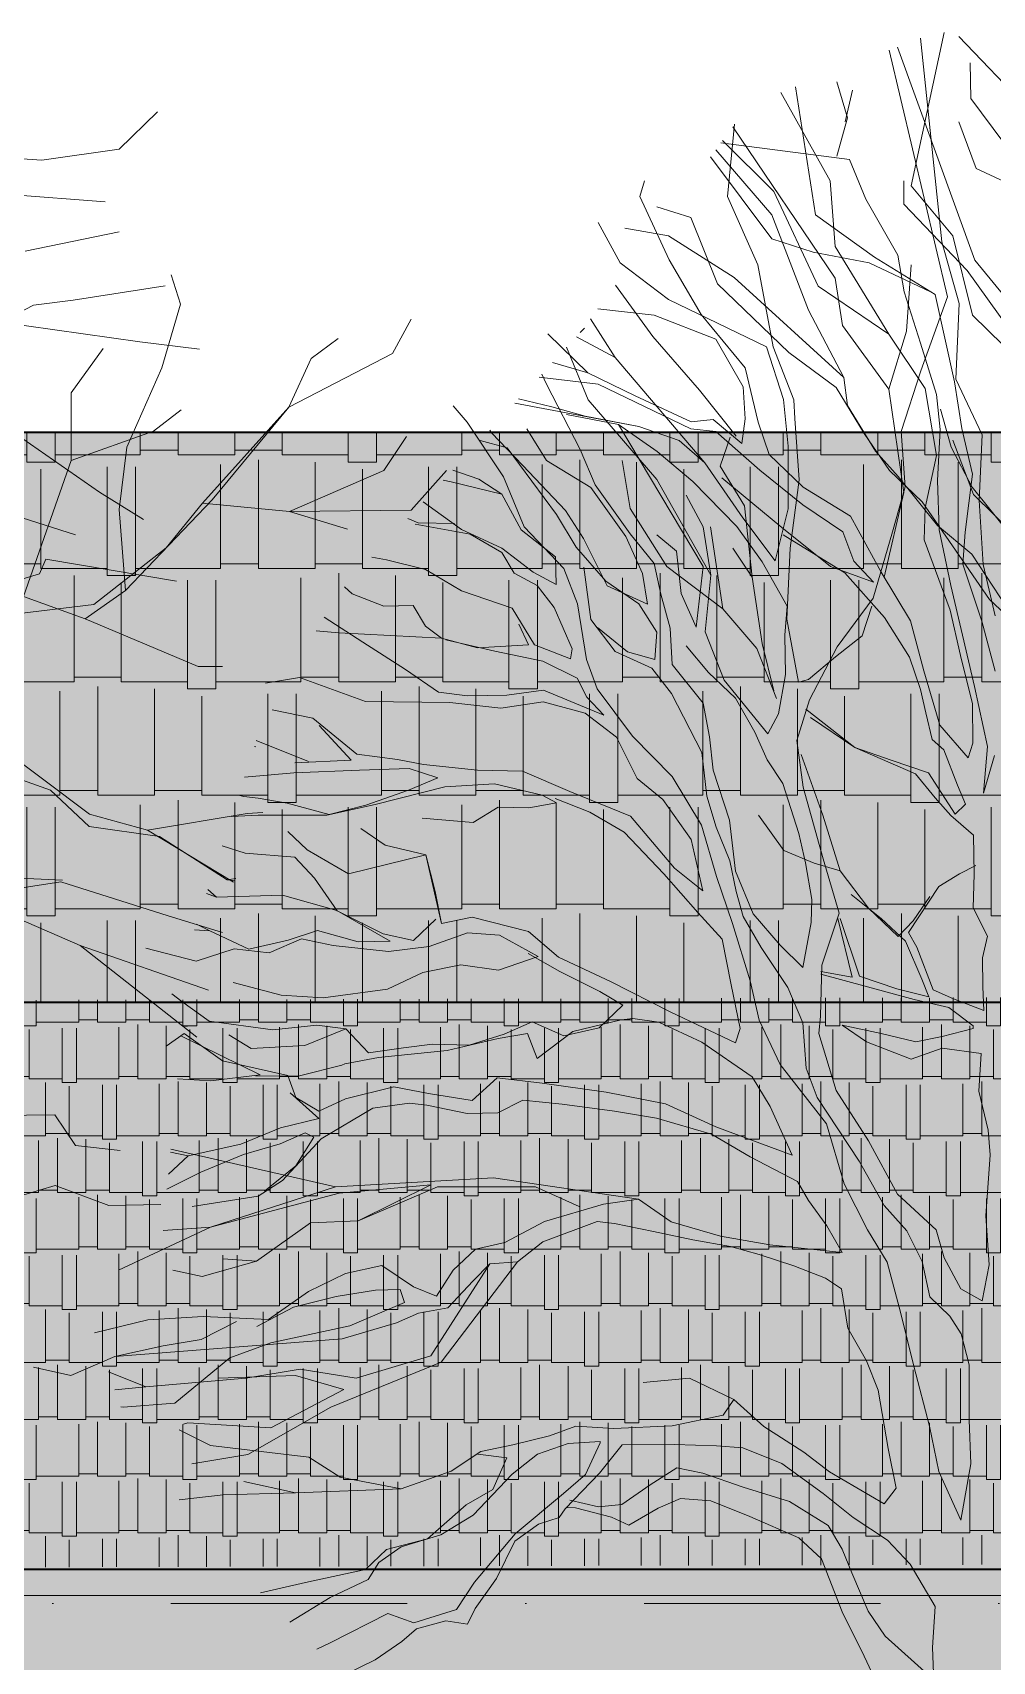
# Model space of a CAD drawing. Header units: millimetres. Extents: x -2481 to 45049, y -11067 to 11055.
# Drawn here: x 13102.7 to 13360.5, y 5188.5 to 5626.1 of the extents above; entities that cross this region are included whole.
import ezdxf

# ---------------------------------------------------------------- set-up
doc = ezdxf.new("R2010")
doc.units = ezdxf.units.MM
doc.linetypes.add('DASHDOT', pattern=[25.4, 12.7, -6.35, 0, -6.35])
for name, color, linetype, lineweight in [('A-ELEWACJA CIENKA', 11, 'Continuous', 13), ('A-osie', 7, 'DASHDOT', 5), ('A-RYS ELEWACJI', 30, 'Continuous', 35), ('B-materiały', 9, 'Continuous', 0)]:
    doc.layers.add(name, color=color, linetype=linetype, lineweight=lineweight)
doc.layers.add('bowe drewno', color=7, linetype='Continuous', true_color=0x51432a)

# ---------------------------------------------------------------- blocks, each defined once
blk = doc.blocks.new('A$C2EBD462E')
at = {"layer": 'B-materiały'}
for p, q in [((-36.61, 949.78), (-23.92, 890.99)), ((-80.34, 908.35), (-42.28, 948.3)), ((-35.74, 869.47), (-27.53, 947.69)), ((-48.42, 862.45), (-18.68, 944.24)), ((-37.96, 848.42), (-15.58, 943.03)), ((-46.84, 924.54), (-46.55, 938.12)), ((0.52, 917.03), (4.56, 930.9)), ((20.44, 928.94), (12.69, 879.88)), ((-59.55, 907.5), (-46.84, 924.54)), ((1.38, 915.59), (-1.51, 927.72)), ((7.17, 892.89), (26.05, 926.75)), ((-48.86, 897.67), (-42.22, 915.59)), ((4.56, 902.29), (0.52, 917.03)), ((5.17, 855.47), (44.52, 913.6)), ((46.54, 886.93), (43.77, 914.62)), ((-0.35, 901.03), (49.05, 907.5)), ((48.4, 908.37), (28.74, 888.82)), ((29.49, 879.88), (51.03, 904.83)), ((53.01, 902.15), (29.49, 870.66)), ((-72.83, 886.4), (-48.86, 897.67)), ((-6.55, 885.84), (-0.35, 901.03)), ((-21.16, 883.94), (-21.16, 892.89)), ((-21.16, 892.89), (-21.16, 883.94)), ((5.17, 867.67), (7.17, 892.89)), ((80.14, 886.93), (78.39, 892.89)), ((-23.92, 890.99), (-39.97, 871.74)), ((28.74, 888.82), (11.69, 852.49)), ((-18.86, 864.31), (-6.55, 885.84)), ((34.87, 860.62), (46.54, 886.93)), ((68.89, 862.59), (80.14, 886.93)), ((-45.49, 858.45), (-21.16, 883.94)), ((12.69, 879.88), (-9.88, 863.61)), ((15.45, 843.27), (29.49, 879.88)), ((73.62, 882.86), (60.58, 878.79)), ((60.58, 878.79), (50.3, 853.3)), ((96.19, 876.89), (87.67, 861.44)), ((-39.97, 871.74), (-47.49, 841.37)), ((43.93, 855.82), (69.11, 871.74)), ((69.11, 871.74), (85.91, 874.72)), ((-42.41, 845.84), (-35.74, 869.47)), ((-15.4, 834.05), (5.17, 867.67)), ((29.49, 870.66), (13.69, 865.5)), ((-62.51, 845.34), (-48.42, 862.45)), ((-9.88, 863.61), (-33.2, 849.23)), ((-21.3, 850.28), (-18.86, 864.31)), ((13.69, 865.5), (-7.87, 861.44)), ((56.57, 841.62), (68.89, 862.59)), ((-61.72, 835.86), (-45.49, 858.45)), ((-7.87, 861.44), (-31.44, 850.32)), ((-22.17, 835.13), (-23.92, 860.62)), ((28.95, 829.19), (34.87, 860.62)), ((87.67, 861.44), (69.11, 847.34)), ((1.87, 817.34), (43.93, 855.82)), ((2.41, 837.3), (5.17, 855.47)), ((-33.2, 849.23), (-40.54, 815.72)), ((-27.51, 830.57), (-21.3, 850.28)), ((11.69, 852.49), (-15.4, 834.05)), ((50.3, 853.3), (22.97, 827)), ((75.22, 833.14), (89.52, 852.89)), ((-41.13, 816.82), (-42.41, 845.84)), ((-27.68, 819.95), (-37.96, 848.42)), ((69.11, 847.34), (31.5, 829.17)), ((-47.49, 841.37), (-59.33, 829.77)), ((1.87, 817.34), (15.45, 843.27)), ((39.77, 821.08), (56.57, 841.62)), ((74.63, 841.37), (51.05, 832.15)), ((96.3, 843.75), (74.63, 841.37)), ((-15.4, 812.9), (2.41, 837.3)), ((89.67, 825.1), (99.12, 839.94)), ((101.46, 836.36), (103.02, 834.68)), ((-15.4, 834.05), (-29.31, 813.21)), ((-15.4, 812.9), (-22.17, 835.13)), ((51.05, 832.15), (40.51, 813.84)), ((57.3, 812.58), (75.22, 833.14)), ((89.67, 825.1), (104.52, 833.05)), ((100.15, 819.24), (115.42, 834.15)), ((-33.72, 810.86), (-27.51, 830.57)), ((21.08, 808.88), (28.95, 829.19)), ((31.5, 829.17), (24.99, 808.98)), ((99.95, 808.83), (108.3, 828.98)), ((22.97, 827), (4.76, 813.5)), ((55.21, 784.6), (89.67, 825.1)), ((100.15, 819.24), (113.72, 823.13)), ((-20.16, 796.63), (-27.68, 819.95)), ((34.7, 800.29), (39.77, 821.08)), ((81.93, 810.41), (100.15, 819.24)), ((116, 814.8), (117.8, 818.74)), ((-51.2, 795.34), (-41.13, 816.82)), ((-40.54, 815.72), (-43.44, 797.77)), ((0.46, 806.69), (1.87, 817.34)), ((96.19, 814.8), (60.58, 797.71)), ((118.86, 817.59), (96.19, 814.8)), ((103.12, 789.71), (116, 814.8)), ((-35.06, 797.42), (-33.72, 810.86)), ((-29.31, 813.21), (-33.69, 787.4)), ((-21.16, 773.31), (-15.4, 812.9)), ((4.76, 813.5), (-5.97, 795.92)), ((40.51, 813.84), (39.7, 801.53)), ((43.22, 794.91), (57.3, 812.58)), ((60.4, 800.37), (81.93, 810.41)), ((-39.35, 790.61), (-35.25, 805.24)), ((-10.27, 789.1), (0.46, 806.69)), ((20.7, 801.61), (21.08, 808.88)), ((24.99, 808.98), (23.2, 791.06)), ((73.62, 778.19), (99.95, 808.83)), ((80.55, 798.64), (128.14, 807.58)), ((101.13, 802.51), (113.88, 806.18)), ((113.88, 806.18), (126.68, 809.15)), ((146.43, 800.29), (151.86, 806.57)), ((19.06, 778.11), (20.7, 801.61)), ((39.7, 801.53), (41.05, 792.07)), ((41.05, 792.07), (52, 801.28)), ((52, 801.28), (60.4, 800.37)), ((80.55, 798.64), (101.13, 802.51)), ((108.37, 803.25), (88.35, 799.4)), ((-43.44, 797.77), (-47.48, 780.35)), ((-34.01, 777.9), (-35.06, 797.42)), ((-21.66, 775.41), (-20.16, 796.63)), ((30.54, 787.89), (34.7, 800.29)), ((51.05, 796.63), (34.05, 781.84)), ((60.58, 797.71), (51.05, 796.63)), ((55.82, 744.83), (88.35, 799.4)), ((65.05, 793.23), (80.55, 798.64)), ((88.35, 799.4), (73.53, 788.97)), ((123.52, 797.71), (116, 785.51)), ((132.43, 779.27), (146.43, 800.29)), ((137.04, 796.15), (137.78, 797.18)), ((-50.02, 770.23), (-51.2, 795.34)), ((-47.84, 772.52), (-39.98, 793.39)), ((-5.97, 795.92), (-15.67, 781.71)), ((49.3, 783.34), (45.54, 794.46)), ((55.21, 784.6), (65.05, 793.23)), ((125.06, 783.56), (137.04, 796.15)), ((141.41, 793.26), (131.05, 790.39)), ((-47.35, 775.33), (-39.35, 790.61)), ((-18.96, 779.39), (-10.27, 789.1)), ((17.45, 775.27), (30.54, 787.89)), ((23.2, 791.06), (23.24, 767.04)), ((73.53, 788.97), (59.85, 777.45)), ((97.32, 776.16), (103.12, 789.71)), ((131.05, 790.39), (112.13, 764.8)), ((-33.69, 787.4), (-29.28, 767.4)), ((40.65, 763.57), (55.21, 784.6)), ((83.9, 767.07), (86.91, 785.51)), ((116, 785.51), (98.95, 775.21)), ((108.73, 766.39), (125.06, 783.56)), ((-47.48, 780.35), (-44.69, 758.08)), ((-34.13, 760.57), (-18.96, 779.39)), ((-15.67, 781.71), (-28.22, 769.66)), ((34.05, 781.84), (17.62, 768.57)), ((40.02, 768.16), (49.3, 783.34)), ((124.53, 760.08), (132.43, 779.27)), ((151.96, 781.89), (141.95, 778.39)), ((-62.52, 756.51), (-47.35, 775.33)), ((-34.65, 758.89), (-34.01, 777.9)), ((-16.76, 758.22), (-21.66, 775.41)), ((-0.71, 764.21), (17.45, 775.27)), ((22.51, 751.94), (19.06, 778.11)), ((25.66, 759.84), (48.65, 778.85)), ((59.85, 777.45), (42.97, 760.27)), ((52.93, 741.53), (73.62, 778.19)), ((83.82, 757.38), (97.32, 776.16)), ((98.95, 775.21), (85.52, 756.31)), ((141.95, 778.39), (133.16, 772.59)), ((152.61, 777.37), (133.16, 772.59)), ((155.58, 777.98), (152.61, 777.37)), ((-63.65, 757.04), (-47.84, 772.52)), ((-51.64, 745.61), (-50.02, 770.23)), ((-13.64, 740.77), (-21.16, 773.31)), ((55.82, 760.02), (62.34, 772.22)), ((133.16, 772.59), (125.68, 758.99)), ((-28.22, 769.66), (-54.09, 732.14)), ((-29.28, 767.4), (-28.97, 755.12)), ((17.62, 768.57), (2.24, 758.13)), ((23.24, 767.04), (28.21, 747.05)), ((37.01, 740.77), (40.02, 768.16)), ((69.86, 744.83), (83.9, 767.07)), ((101.74, 755.6), (108.73, 766.39)), ((148.58, 759.01), (163.27, 769.69)), ((-12.46, 742.68), (-0.71, 764.21)), ((28.21, 747.05), (40.65, 763.57)), ((112.13, 764.8), (104.62, 752.32)), ((151.32, 761.31), (165.27, 761.66)), ((165.27, 761.66), (169.26, 763.22)), ((-47.27, 749.63), (-34.13, 760.57)), ((-44.69, 758.08), (-43.82, 745.81)), ((-39.14, 737.55), (-34.65, 758.89)), ((-9.41, 732.7), (-16.76, 758.22)), ((2.24, 758.13), (-1.95, 746.86)), ((7.04, 744.85), (25.66, 759.84)), ((42.97, 760.27), (33.25, 746.62)), ((48.3, 728.56), (53.06, 760.02)), ((52.93, 741.53), (55.82, 760.02)), ((74.61, 745.98), (83.82, 757.38)), ((109.29, 744.06), (124.53, 760.08)), ((125.68, 758.99), (112.53, 748.61)), ((133.12, 751.92), (148.58, 759.01)), ((145.27, 757.25), (133.16, 750.24)), ((166.41, 761.13), (145.27, 757.25)), ((-28.97, 755.12), (-38.91, 728.05)), ((25.17, 757.03), (1.51, 742.47)), ((73.62, 757.04), (66.1, 750.8)), ((85.52, 756.31), (79.17, 742.18)), ((92.7, 737.5), (101.74, 755.6)), ((-60.72, 729.18), (-47.27, 749.63)), ((23.75, 724.6), (22.51, 751.94)), ((37.01, 740.77), (44.53, 751.89)), ((66.1, 750.8), (64.34, 734.53)), ((104.62, 752.32), (93.21, 739.18)), ((112.53, 748.61), (112.24, 737.98)), ((121.06, 742.67), (133.12, 751.92)), ((133.16, 750.24), (128.33, 742.3)), ((177.36, 747.44), (183.01, 748.39)), ((-56.17, 725.95), (-51.64, 745.61)), ((-43.82, 745.81), (-51.09, 723.84)), ((-1.95, 746.86), (-9.57, 738.84)), ((-9.57, 738.84), (7.04, 744.85)), ((33.25, 746.62), (23.62, 729.62)), ((48.3, 728.56), (69.86, 744.83)), ((58.58, 721.51), (55.82, 744.83)), ((72.11, 734.19), (74.61, 745.98)), ((101.71, 744.56), (98.95, 724.5)), ((104.05, 730.52), (109.29, 744.06)), ((162.37, 743.71), (177.36, 747.44)), ((-23.72, 723.97), (-12.46, 742.68)), ((1.51, 742.47), (-13.7, 725.33)), ((33.25, 715.28), (37.01, 740.77)), ((55.15, 719.8), (52.93, 741.53)), ((79.17, 742.18), (77.23, 730.4)), ((112.24, 737.98), (121.06, 742.67)), ((128.33, 742.3), (119.51, 737.61)), ((148.61, 735.54), (162.37, 743.71)), ((-43.69, 718.44), (-39.14, 737.55)), ((77.23, 730.4), (92.7, 737.5)), ((93.21, 739.18), (80.58, 730.49)), ((119.51, 737.61), (113.02, 729.07)), ((129.22, 728.91), (148.61, 735.54)), ((190.54, 734.36), (193.55, 737.02)), ((-54.09, 732.14), (-68.29, 718.94)), ((4.46, 714.06), (-9.41, 732.7)), ((64.34, 734.53), (58.58, 721.51)), ((68.52, 721.25), (72.11, 734.19)), ((178.37, 729.59), (190.54, 734.36)), ((-38.91, 728.05), (-42.94, 710.64)), ((-8.88, 729.65), (-5.14, 718.29)), ((23.62, 729.62), (24.46, 718.47)), ((35.26, 713.38), (48.3, 728.56)), ((80.58, 730.49), (73.59, 719.7)), ((100.67, 709.2), (104.05, 730.52)), ((113.02, 729.07), (106.15, 713.25)), ((120.64, 714.73), (129.22, 728.91)), ((162.36, 721.92), (167.19, 729.86)), ((167.19, 729.86), (178.37, 729.59)), ((-51.09, 723.84), (-56.2, 704.72)), ((-28.83, 704.84), (-23.72, 723.97)), ((-13.7, 725.33), (-23.37, 710.01)), ((19.33, 700.46), (23.75, 724.6)), ((98.95, 724.5), (89.67, 712.29)), ((126.59, 722.7), (122.87, 714.79)), ((186.53, 715.82), (201.37, 725.35)), ((-48.23, 698.77), (-43.69, 718.44)), ((-5.14, 718.29), (5.12, 710.16)), ((24.46, 718.47), (24.28, 703.38)), ((47.8, 701.18), (55.15, 719.8)), ((67.76, 707.26), (68.52, 721.25)), ((73.59, 719.7), (74.42, 709.11)), ((84.95, 712.16), (96.45, 721.39)), ((156.33, 717.3), (162.36, 721.92)), ((156.33, 717.3), (195.74, 719.35)), ((195.74, 719.35), (204.38, 720.12)), ((15.03, 693.65), (4.46, 714.06)), ((27.73, 694.13), (35.26, 713.38)), ((28.74, 697.11), (33.25, 715.28)), ((62.34, 714.46), (53.87, 704.12)), ((106.81, 709.36), (120.64, 714.73)), ((122.87, 714.79), (142.46, 713.6)), ((154.67, 716.7), (135.79, 712.32)), ((142.46, 713.6), (156.33, 717.3)), ((170.04, 705.36), (186.53, 715.82)), ((-42.94, 710.64), (-47.5, 692.09)), ((-23.37, 710.01), (-27.53, 697.61)), ((5.12, 710.16), (15.39, 701.48)), ((74.42, 709.11), (84.95, 712.16)), ((89.67, 712.29), (75.62, 705.78)), ((96.48, 697.93), (100.67, 709.2)), ((106.15, 713.25), (106.81, 709.36)), ((135.79, 712.32), (117.45, 708.51)), ((-35.01, 684.02), (-28.83, 704.84)), ((55.84, 692.44), (67.76, 707.26)), ((75.62, 705.78), (68.04, 696.1)), ((117.45, 708.51), (104.2, 702.03)), ((157.41, 696.66), (170.04, 705.36)), ((15.39, 701.48), (19.33, 700.46)), ((24.28, 703.38), (26.89, 688.36)), ((31, 680.64), (47.8, 701.18)), ((53.87, 704.12), (43.5, 694.36)), ((104.2, 702.03), (100.47, 694.67)), ((210.79, 702.26), (185.46, 693.04)), ((223.83, 700.09), (210.79, 702.26)), ((-53.24, 675.74), (-48.23, 698.77)), ((-27.53, 697.61), (-29.54, 688.63)), ((68.04, 696.1), (56.31, 673.46)), ((82.97, 679.71), (96.48, 697.93)), ((93.94, 687.81), (117.17, 697.33)), ((117.17, 697.33), (131.18, 695.44)), ((146.27, 695.26), (157.41, 696.66)), ((-47.5, 692.09), (-47.68, 677)), ((19.89, 678.13), (15.03, 693.65)), ((43.5, 694.36), (36.01, 681.33)), ((53.37, 679.53), (55.84, 692.44)), ((100.47, 694.67), (93.94, 687.81)), ((117.28, 692.86), (101.19, 688.55)), ((133.54, 690.48), (117.28, 692.86)), ((131.18, 695.44), (146.27, 695.26)), ((153.04, 692.64), (133.54, 690.48)), ((185.46, 693.04), (153.04, 692.64)), ((-29.54, 688.63), (-32.08, 678.51)), ((16.45, 690.06), (-2.39, 675.34)), ((26.89, 688.36), (31, 680.64)), ((101.19, 688.55), (89.13, 679.31)), ((205.7, 686.7), (221.26, 689.88)), ((-45.87, 671.46), (-35.01, 684.02)), ((-2.39, 675.34), (14.64, 686.94)), ((188.73, 672.86), (205.7, 686.7)), ((190.98, 670.54), (203.26, 683.82)), ((-32.08, 678.51), (-36.45, 674.49)), ((36.01, 681.33), (31.25, 670.6)), ((52.02, 666.65), (53.37, 679.53)), ((67.72, 664.25), (82.97, 679.71)), ((89.13, 679.31), (81.14, 663.47)), ((-51.67, 657.9), (-53.24, 675.74)), ((-47.68, 677), (-45.87, 671.46)), ((-36.45, 674.49), (-41.69, 660.95)), ((-2.39, 675.34), (-25.6, 665.26)), ((-16.24, 670.52), (-2.39, 675.34)), ((17.54, 660.2), (19.89, 678.13)), ((227.36, 678.05), (207.27, 669.99)), ((227.59, 675.69), (228.09, 675.82)), ((-342.13, 672.7), (-331.85, 662.67)), ((-55.94, 672.32), (-51.67, 657.9)), ((-30.64, 665.69), (-16.24, 670.52)), ((9.93, 649.38), (18.21, 672.7)), ((31.25, 670.6), (25.33, 661.51)), ((56.31, 673.46), (54.5, 656.65)), ((163.13, 668.87), (173.14, 670.8)), ((173.14, 670.8), (188.73, 672.86)), ((212.54, 669.45), (190.98, 670.54)), ((-40.86, 649.8), (-30.64, 665.69)), ((-25.6, 665.26), (-33.19, 656.13)), ((45.79, 647.5), (52.02, 666.65)), ((106.97, 658.53), (125.21, 666.24)), ((125.21, 666.24), (142.51, 666.68)), ((142.51, 666.68), (163.13, 668.87)), ((168.75, 667.34), (157.67, 663.71)), ((187.76, 666.69), (168.75, 667.34)), ((212.93, 665.65), (187.76, 666.69)), ((231.92, 664.02), (212.93, 665.65)), ((-331.85, 662.67), (-311.04, 659.69)), ((-311.04, 659.69), (-284.96, 661.59)), ((-41.69, 660.95), (-44.86, 653.61)), ((25.33, 661.51), (19.11, 642.36)), ((56.45, 645.53), (67.72, 664.25)), ((81.14, 663.47), (71.29, 655.4)), ((135.94, 661.49), (117.62, 657.12)), ((154.97, 660.29), (135.94, 661.49)), ((157.67, 663.71), (168.96, 658.96)), ((9.85, 632.63), (17.54, 660.2)), ((54.5, 656.65), (50.89, 644.83)), ((83.74, 649.01), (106.97, 658.53)), ((117.62, 657.12), (112.1, 654.19)), ((181.7, 653.45), (154.97, 660.29)), ((168.96, 658.96), (185.31, 653.23)), ((226.58, 655.94), (232.15, 656.63)), ((232.15, 656.63), (234.18, 657.07)), ((-44.86, 653.61), (-40.86, 649.8)), ((-33.19, 656.13), (-39.17, 649.28)), ((71.29, 655.4), (60.5, 640.04)), ((112.62, 655.87), (99.35, 650.51)), ((112.1, 654.19), (122.77, 652.22)), ((122.77, 652.22), (134.49, 652.51)), ((134.49, 652.51), (144.13, 646.61)), ((200.26, 649.38), (181.7, 653.45)), ((185.31, 653.23), (199.36, 649.67)), ((199.36, 649.67), (215.46, 653.98)), ((215.46, 653.98), (226.58, 655.94)), ((-302.32, 650.51), (-328.09, 648.57)), ((-39.17, 649.28), (-47.92, 641.8)), ((3.26, 628), (9.93, 649.38)), ((24.86, 635.8), (34.57, 649.45)), ((66.92, 629.03), (83.74, 649.01)), ((99.35, 650.51), (86.13, 642.92)), ((144.13, 646.61), (163.64, 648.3)), ((226.58, 649.38), (200.26, 649.38)), ((236.86, 648.85), (226.58, 649.38)), ((43.49, 627.89), (45.79, 647.5)), ((50.89, 644.83), (45.62, 631.85)), ((50.8, 625.83), (56.45, 645.53)), ((177.87, 637.96), (187.21, 644.33)), ((-306.53, 635.28), (-331.85, 640.44)), ((-47.92, 641.8), (-48.1, 626.71)), ((19.11, 642.36), (16.59, 631.12)), ((60.5, 640.04), (55.97, 620.38)), ((86.13, 642.92), (70.89, 626.9)), ((207.78, 636.1), (215.3, 643.15)), ((13.24, 631.04), (24.86, 635.8)), ((162.32, 634.21), (177.87, 637.96)), ((191.98, 626.88), (207.78, 636.1)), ((212.62, 633.24), (231.58, 634.83)), ((231.58, 634.83), (240.51, 637.63)), ((3.26, 628), (13.24, 631.04)), ((3.67, 611.81), (9.85, 632.63)), ((16.59, 631.12), (14.15, 617.1)), ((45.62, 631.85), (43.13, 620.06)), ((156.28, 607.81), (162.32, 634.21)), ((158.76, 620.16), (162.32, 634.21)), ((162.32, 634.21), (191.98, 626.88)), ((205, 625.23), (212.62, 633.24)), ((-345.77, 628.91), (-348.28, 621.05)), ((-319.48, 622.15), (-344.16, 626)), ((-42.52, 626.85), (-48.74, 630.05)), ((-48.1, 626.71), (-47.78, 613.87)), ((-34.57, 622.02), (-42.52, 626.85)), ((-7.55, 613.76), (3.26, 628)), ((36.64, 611.51), (43.49, 627.89)), ((44.55, 607.8), (50.8, 625.83)), ((55.97, 620.38), (66.92, 629.03)), ((70.89, 626.9), (57.85, 612.05)), ((-308.83, 620.74), (-319.48, 622.15)), ((-22.96, 604.43), (-34.57, 622.02)), ((196.38, 612.72), (205, 625.23)), ((-348.28, 621.05), (-343.26, 603.97)), ((-337.37, 610.88), (-292.55, 617.23)), ((-294.12, 613.28), (-308.83, 620.74)), ((-31.13, 618.2), (-24.75, 608.86)), ((-0.98, 618.95), (-12.48, 609.73)), ((14.15, 617.1), (14.38, 608.16)), ((43.13, 620.06), (40.57, 610.5)), ((156.28, 607.81), (158.76, 620.16)), ((217.31, 618.74), (196.49, 612.78)), ((242.63, 617.93), (217.31, 618.74)), ((245.95, 620.93), (242.63, 617.93)), ((242.63, 617.93), (246.45, 619.37)), ((-410.22, 616.98), (-405.2, 607.76)), ((-47.78, 613.87), (-53.25, 602.96)), ((-19.01, 602.86), (-7.55, 613.76)), ((196.49, 612.78), (176, 601.04)), ((178.72, 603.9), (196.38, 612.72)), ((-383.38, 606.41), (-390.66, 611.83)), ((-353.42, 608.98), (-337.37, 610.88)), ((-327.47, 609.12), (-318.94, 597.19)), ((-24.75, 608.86), (-19.01, 602.86)), ((-12.48, 609.73), (-21.76, 601.11)), ((-4.1, 587.59), (3.26, 609.76)), ((-1.35, 587.29), (4.16, 609.79)), ((10.31, 591.86), (3.67, 611.81)), ((26.32, 599.52), (36.64, 611.51)), ((40.57, 610.5), (33.61, 598.59)), ((57.85, 612.05), (48.61, 601.76)), ((122.84, 604.73), (144.49, 610.3)), ((144.49, 610.3), (156.28, 607.81)), ((158.47, 609.54), (167.05, 601.37)), ((-405.2, 607.76), (-377.37, 593.39)), ((-377.37, 593.39), (-383.38, 606.41)), ((-343.26, 603.97), (-333.9, 582.62)), ((-26.17, 598.77), (-22.96, 604.43)), ((14.38, 608.16), (17.6, 590.93)), ((37.84, 585.85), (44.55, 607.8)), ((111.35, 594.95), (122.84, 604.73)), ((146.31, 604.21), (134.05, 603.34)), ((160.97, 598.99), (146.31, 604.21)), ((188.3, 600.79), (203.83, 605.09)), ((203.83, 605.09), (215.1, 601.46)), ((230.27, 597.93), (245.17, 605.01)), ((245.17, 605.01), (250.29, 607.59)), ((245.17, 605.01), (251.01, 605.37)), ((-53.25, 602.96), (-51.37, 594.63)), ((-21.76, 601.11), (-28.1, 586.43)), ((48.61, 601.76), (45.14, 584.35)), ((134.05, 603.34), (119.17, 595.15)), ((167.05, 601.37), (178.72, 603.9)), ((176, 601.04), (188.3, 600.79)), ((210.06, 601.89), (197.83, 599.35)), ((222.48, 596.62), (210.06, 601.89)), ((215.1, 601.46), (230.27, 597.93)), ((-318.94, 597.19), (-318.94, 579.02)), ((-32.46, 582.41), (-26.17, 598.77)), ((17.6, 590.93), (26.32, 599.52)), ((33.61, 598.59), (23.38, 583.25)), ((123.05, 596.36), (110.93, 589.35)), ((176.66, 597.14), (160.97, 598.99)), ((197.83, 599.35), (176.66, 597.14)), ((235.85, 598.07), (222.48, 596.62)), ((250.49, 593.41), (235.85, 598.07)), ((269.72, 598.41), (250.49, 593.41)), ((-354.2, 567.59), (-377.37, 593.39)), ((-377.37, 593.39), (-356.8, 568.44)), ((-341.01, 586.88), (-348.43, 592.64)), ((-51.37, 594.63), (-51.51, 583.5)), ((10.8, 572.32), (10.31, 591.86)), ((91.48, 585.51), (111.35, 594.95)), ((119.17, 595.15), (134.38, 589.94)), ((134.38, 589.94), (148.85, 591.98)), ((148.85, 591.98), (163.45, 588.99)), ((-318.94, 579.02), (-341.01, 586.88)), ((-299.66, 589.12), (-326.57, 570.57)), ((-28.1, 586.43), (-30.72, 579.66)), ((10.68, 588.37), (-25.11, 578.68)), ((-18.51, 582.76), (-4.1, 587.59)), ((10.68, 589.46), (-1.35, 587.29)), ((110.93, 589.35), (95.48, 581.7)), ((163.45, 588.99), (177.02, 582.63)), ((-402.94, 576.31), (-408.96, 585.53)), ((-333.9, 582.62), (-331.81, 565.91)), ((-51.51, 583.5), (-51.87, 574.48)), ((-40.2, 578.86), (-32.46, 582.41)), ((-30.72, 579.66), (-18.51, 582.76)), ((23.38, 583.25), (17.57, 569.7)), ((34.31, 570.67), (37.84, 585.85)), ((45.14, 584.35), (41.65, 567.51)), ((68.31, 573.76), (91.48, 585.51)), ((177.02, 582.63), (201.68, 579.34)), ((217.86, 580.3), (236.17, 585.23)), ((-318.94, 579.02), (-306.08, 542.54)), ((-51.87, 574.48), (-40.2, 578.86)), ((-25.11, 578.68), (-38.44, 575.56)), ((95.48, 581.7), (86.68, 576.46)), ((201.68, 579.34), (217.86, 580.3)), ((245.48, 570.38), (255.91, 577.9)), ((255.91, 577.9), (259.75, 580.79)), ((-410.22, 565.73), (-419.74, 576.31)), ((-377.6, 565.32), (-402.94, 576.31)), ((-38.44, 575.56), (-47.76, 568.62)), ((43.46, 561.97), (68.31, 573.76)), ((86.68, 576.46), (95.83, 567.75)), ((-326.57, 570.57), (-338.37, 563.15)), ((11.53, 565.64), (10.8, 572.32)), ((17.57, 569.7), (16.33, 552.35)), ((26.35, 553.72), (34.31, 570.67)), ((72.87, 569.96), (56.31, 562.29)), ((82.89, 571.33), (72.87, 569.96)), ((87.37, 570.89), (82.89, 571.33)), ((105.92, 566.32), (87.37, 570.89)), ((109.32, 564.73), (121.47, 570.06)), ((121.47, 570.06), (132.21, 565.31)), ((220.99, 566.97), (245.48, 570.38)), ((-377.6, 565.32), (-410.22, 565.73)), ((-393.16, 560.58), (-377.6, 565.32)), ((-354.2, 567.59), (-377.6, 565.32)), ((-356.8, 568.44), (-333.5, 544.08)), ((-344.4, 555.54), (-354.2, 567.59)), ((-331.81, 565.91), (-333.5, 544.08)), ((-299.5, 565.59), (-320.07, 559.09)), ((-47.76, 568.62), (-47.73, 567.5)), ((-47.73, 567.5), (-35.92, 564.45)), ((-25.82, 562.46), (-12.49, 565.59)), ((-12.49, 565.59), (2.51, 568.76)), ((2.51, 568.76), (-6.82, 562.38)), ((4.82, 543.68), (11.53, 565.64)), ((41.65, 567.51), (43.46, 561.97)), ((95.83, 567.75), (109.32, 564.73)), ((119.59, 556.05), (105.92, 566.32)), ((123.26, 565.64), (119.59, 556.05)), ((134.48, 563.69), (123.26, 565.64)), ((132.21, 565.31), (145.72, 561.18)), ((184.34, 558.23), (193.05, 567.39)), ((193.05, 567.39), (204.18, 568.78)), ((193.05, 567.39), (208.78, 560.98)), ((204.18, 568.78), (220.99, 566.97)), ((256.12, 564.57), (225.89, 549.78)), ((229.34, 559.9), (237.87, 565.05)), ((240.28, 555.16), (255.1, 565.59)), ((253.91, 568.35), (255.75, 568.51)), ((255.1, 565.59), (261.92, 560.73)), ((-35.92, 564.45), (-25.82, 562.46)), ((-6.82, 562.38), (-23.98, 555.81)), ((56.31, 562.29), (37.09, 548.96)), ((154.15, 559.15), (134.48, 563.69)), ((145.72, 561.18), (159.67, 561.52)), ((159.67, 561.52), (170.88, 560.13)), ((208.78, 560.98), (229.34, 559.9)), ((-35.81, 559.98), (-50.84, 557.93)), ((-50.84, 557.93), (-49.92, 543.43)), ((-23.98, 555.81), (-35.81, 559.98)), ((180.47, 556.46), (154.15, 559.15)), ((170.88, 560.13), (184.34, 558.23)), ((193.38, 553.99), (180.47, 556.46)), ((-312.15, 552.5), (-347.2, 546.59)), ((-325.02, 540.38), (-344.4, 555.54)), ((-310.38, 548.63), (-312.15, 552.5)), ((8.49, 530.92), (26.35, 553.72)), ((16.33, 552.35), (12.15, 541.07)), ((194.51, 553.46), (193.38, 553.99)), ((210.81, 549.4), (194.51, 553.46)), ((215.28, 549.51), (240.28, 555.16)), ((-303.63, 546.57), (-310.38, 548.63)), ((37.09, 548.96), (30.11, 537.61)), ((117.59, 546.5), (134.86, 548.61)), ((134.86, 548.61), (144.57, 539.92)), ((227.58, 549.26), (210.81, 549.4)), ((212.14, 541.05), (215.28, 549.51)), ((225.89, 549.78), (244.94, 547.46)), ((244.94, 547.46), (257.66, 548.27)), ((-333.5, 544.08), (-322.69, 536.53)), ((-49.92, 543.43), (-53.46, 528.57)), ((-7.55, 524.38), (4.82, 543.68)), ((70.31, 538.62), (93.1, 543.1)), ((93.1, 543.1), (117.59, 546.5)), ((161.27, 542.57), (174.61, 545.14)), ((174.61, 545.14), (193.16, 540.58)), ((214.33, 542.78), (203.4, 533.01)), ((-302.05, 537.61), (-325.02, 540.38)), ((-322.69, 536.53), (-306.08, 542.54)), ((12.15, 541.07), (-4, 516.64)), ((50.98, 529.75), (70.31, 538.62)), ((109.97, 538.49), (89.93, 535.76)), ((125.02, 539.99), (109.97, 538.49)), ((134.64, 535.2), (125.02, 539.99)), ((144.57, 539.92), (161.27, 542.57)), ((168.62, 538.84), (161.94, 538.12)), ((182.63, 536.96), (168.62, 538.84)), ((193.16, 540.58), (203.33, 535.8)), ((203.33, 535.8), (212.14, 541.05)), ((-322.69, 536.53), (-353.04, 523.7)), ((30.11, 537.61), (21.64, 518.96)), ((89.93, 535.76), (73.8, 533.12)), ((146.37, 534.94), (134.64, 535.2)), ((161.94, 538.12), (146.37, 534.94)), ((202.48, 525.17), (182.63, 536.96)), ((1.8, 507.85), (8.49, 530.92)), ((21.64, 518.96), (50.98, 529.75)), ((73.8, 533.12), (52.72, 527)), ((203.4, 533.01), (218.02, 529.47)), ((-53.46, 528.57), (-54.34, 519.05)), ((52.72, 527), (37.86, 518.25)), ((217.31, 509.19), (202.48, 525.17)), ((208.57, 527.55), (205.26, 525.8)), ((205.26, 525.8), (212.24, 514.8)), ((218.17, 523.33), (208.57, 527.55)), ((218.02, 529.47), (233.26, 523.15)), ((-353.04, 523.7), (-359.53, 523.7)), ((-18.77, 503.98), (-7.55, 524.38)), ((196.99, 506.75), (260.2, 521.22)), ((232.24, 519.21), (218.17, 523.33)), ((233.26, 523.15), (253.48, 518.62)), ((-54.34, 519.05), (-52.64, 495.63)), ((-4, 516.64), (-13.63, 499.64)), ((37.86, 518.25), (19.66, 508.86)), ((248.61, 512.36), (232.24, 519.21)), ((253.48, 518.62), (260.31, 520.04)), ((253.48, 518.62), (261.1, 511.66)), ((212.24, 514.8), (224.21, 505.04)), ((261.65, 505.82), (248.61, 512.36)), ((-7.25, 490.31), (1.8, 507.85)), ((19.66, 508.86), (15.37, 501.49)), ((80.72, 502.01), (136.31, 510.28)), ((136.31, 510.28), (196.99, 506.75)), ((226.58, 503.23), (217.31, 509.19)), ((-271, 505.49), (-313.39, 490.46)), ((-33.51, 490.21), (-18.77, 503.98)), ((120.26, 506.75), (103.46, 499.16)), ((157.87, 506.75), (120.26, 506.75)), ((188.22, 493.74), (157.87, 506.75)), ((195.49, 504.31), (160.38, 507.56)), ((160.38, 507.56), (188.22, 493.74)), ((244.89, 491.29), (195.49, 504.31)), ((196.99, 506.75), (244.89, 491.29)), ((-323.85, 484.05), (-299.17, 502.55)), ((-13.63, 499.64), (-22.33, 489.93)), ((15.37, 501.49), (8.35, 491.81)), ((68.09, 493.31), (80.72, 502.01)), ((80.72, 502.01), (94.17, 500.11)), ((94.17, 500.11), (116.69, 493.41)), ((251.91, 499.16), (226.58, 503.23)), ((-52.64, 495.63), (-53.84, 476.85)), ((-313.39, 490.46), (-323.76, 480.7)), ((-36.59, 479.52), (-33.51, 490.21)), ((-14.76, 477.83), (-7.25, 490.31)), ((8.35, 491.81), (2.46, 481.61)), ((49.23, 487.81), (68.09, 493.31)), ((89.89, 492.74), (74.89, 489.57)), ((96.58, 493.47), (89.89, 492.74)), ((117.44, 485.61), (96.58, 493.47)), ((116.69, 493.41), (131.97, 485.41)), ((188.22, 493.74), (206.52, 492.92)), ((206.52, 492.92), (227.33, 478.28)), ((244.89, 491.29), (263.14, 490)), ((280.24, 474.75), (244.89, 491.29)), ((-22.33, 489.93), (-28.17, 478.05)), ((30.32, 484.54), (49.23, 487.81)), ((59.88, 486.4), (45.42, 483.8)), ((74.89, 489.57), (59.88, 486.4)), ((-370.44, 484.43), (-366.21, 484.24)), ((-366.21, 484.24), (-339.38, 479.75)), ((-339.38, 479.75), (-323.85, 484.05)), ((2.46, 481.61), (30.32, 484.54)), ((45.42, 483.8), (34.33, 480.73)), ((127.13, 478.03), (117.44, 485.61)), ((131.97, 485.41), (143.21, 482.9)), ((143.21, 482.9), (151.79, 474.74)), ((-362.49, 465.77), (-339.38, 479.75)), ((-342.69, 477.99), (-360.83, 466.37)), ((-323.76, 480.7), (-342.69, 477.99)), ((-43, 467.62), (-36.59, 479.52)), ((-28.17, 478.05), (-31.19, 464.57)), ((-19.87, 458.71), (-14.76, 477.83)), ((34.33, 480.73), (21.03, 476.49)), ((156.37, 439.5), (127.13, 478.03)), ((137.76, 477.18), (127.13, 478.03)), ((137.76, 477.18), (160.38, 441.94)), ((144.07, 470.63), (137.76, 477.18)), ((227.33, 478.28), (240.12, 479.09)), ((240.12, 479.09), (227.33, 478.28)), ((227.33, 478.28), (227.33, 478.28)), ((227.33, 478.28), (248.15, 472.31)), ((-53.84, 476.85), (-51.26, 462.95)), ((21.03, 476.49), (8.85, 471.72)), ((151.79, 474.74), (158.18, 464.84)), ((167.03, 468.42), (179.12, 476.54)), ((179.12, 476.54), (193.16, 473.54)), ((193.16, 473.54), (207.3, 466.63)), ((248.15, 472.31), (259.43, 474.75)), ((8.85, 471.72), (2.81, 467.65)), ((153.83, 460.26), (144.07, 470.63)), ((158.18, 464.84), (167.03, 468.42)), ((-360.83, 466.37), (-363.16, 466.76)), ((-360.83, 466.37), (-363.01, 466.13)), ((-316.13, 465.81), (-344.95, 456.71)), ((-291.42, 467.41), (-316.55, 466.26)), ((-290.89, 461.97), (-316.13, 465.81)), ((-51.26, 462.95), (-43, 467.62)), ((-31.19, 464.57), (-38.82, 457.11)), ((2.81, 467.65), (0.4, 452.51)), ((172.09, 467.42), (170.54, 462.36)), ((181.59, 467.1), (172.09, 467.42)), ((196.73, 464.69), (181.59, 467.1)), ((213.04, 460.63), (196.73, 464.69)), ((207.3, 466.63), (222.65, 455.84)), ((-290.89, 461.97), (-321.32, 448.72)), ((165.05, 458.31), (153.83, 460.26)), ((170.54, 462.36), (191.43, 453.38)), ((227.19, 453.16), (213.04, 460.63)), ((-344.95, 456.71), (-359.6, 452.21)), ((-38.82, 457.11), (-43.12, 450.3)), ((-24.93, 437.91), (-19.87, 458.71)), ((173.52, 454.61), (165.05, 458.31)), ((222.65, 455.84), (247.76, 457.03)), ((247.76, 457.03), (268.96, 455.77)), ((268.96, 455.77), (289.51, 450.68)), ((0.4, 452.51), (-6.81, 439.92)), ((194.35, 448.43), (173.52, 454.61)), ((191.43, 453.38), (221.76, 446.88)), ((234.96, 455.03), (248.54, 448.11)), ((-321.32, 448.72), (-355.81, 436.74)), ((-321.32, 448.72), (-352.72, 424.1)), ((-43.12, 450.3), (-46.18, 438.5)), ((281.67, 441.68), (194.35, 448.43)), ((221.76, 446.88), (237.55, 441.13)), ((248.54, 448.11), (263.13, 445.68)), ((263.13, 445.68), (281.67, 441.68)), ((-46.18, 438.5), (-46.2, 417.27)), ((-31.06, 414.85), (-24.93, 437.91)), ((-6.81, 439.92), (-11.3, 428.75)), ((198.75, 422.15), (156.37, 439.5)), ((160.38, 441.94), (188.97, 433.27)), ((237.55, 441.13), (258.68, 423.77)), ((298.55, 434.35), (281.67, 441.68)), ((44.1, 425.11), (61.08, 433.27)), ((61.08, 433.27), (78.89, 431.64)), ((188.97, 433.27), (210.53, 436.79)), ((212.29, 434.35), (193.73, 428.93)), ((210.53, 436.79), (231.35, 433.27)), ((241.88, 433.27), (212.29, 434.35)), ((231.35, 433.27), (269.71, 430.01)), ((269.71, 430.01), (284.14, 435.74)), ((298.55, 434.35), (312.84, 437.6)), ((312.84, 437.6), (298.55, 434.35)), ((193.73, 428.93), (221.82, 414.28)), ((269.71, 430.01), (281.66, 428.84)), ((-11.3, 428.75), (-15.2, 406.31)), ((32.63, 414.77), (44.1, 425.11)), ((44.1, 425.11), (48.16, 419.07)), ((230.59, 403.98), (198.75, 422.15)), ((258.68, 423.77), (278.49, 422.15)), ((278.49, 422.15), (279.3, 422.29)), ((-46.2, 417.27), (-46.9, 400.49)), ((48.16, 419.07), (67.81, 415.09)), ((221.82, 414.28), (253.66, 416.18)), ((253.66, 416.18), (255.73, 415.58)), ((-34.54, 397.45), (-31.06, 414.85)), ((17.23, 404.89), (32.63, 414.77)), ((67.81, 415.09), (90.19, 413.98)), ((90.19, 413.98), (104.69, 414.9)), ((104.69, 414.9), (114.84, 411.24)), ((244.89, 407.5), (256.92, 413.47)), ((50.69, 407.4), (40.65, 406.59)), ((66.88, 407.81), (50.69, 407.4)), ((86.99, 407.75), (66.88, 407.81)), ((95.64, 396.8), (86.99, 407.75)), ((107.65, 408.27), (95.34, 409.08)), ((95.34, 409.08), (95.35, 408.52)), ((95.35, 408.52), (101.03, 396.3)), ((119.48, 404.1), (107.65, 408.27)), ((114.84, 411.24), (128.89, 407.69)), ((128.89, 407.69), (141.24, 405.2)), ((207.22, 402.94), (244.89, 407.5)), ((-314.56, 403.28), (-320.07, 395.03)), ((-273.76, 402.63), (-314.56, 403.28)), ((-15.2, 406.31), (-18.18, 391.15)), ((7.36, 397.38), (17.23, 404.89)), ((40.65, 406.59), (25.72, 400.63)), ((129.17, 396.52), (119.48, 404.1)), ((142.39, 404.11), (131.25, 402.72)), ((131.25, 402.72), (136.58, 390.56)), ((141.24, 405.2), (152.6, 397.67)), ((195.12, 395.38), (207.22, 402.94)), ((252.16, 400.45), (230.59, 403.98)), ((-46.9, 400.49), (-43.01, 378.8)), ((25.72, 400.63), (9.81, 389.06)), ((55.98, 396.92), (65.99, 398.85)), ((65.99, 398.85), (76.2, 392.4)), ((-320.07, 395.03), (-332.1, 393.67)), ((-43.01, 378.8), (-34.54, 397.45)), ((-13.56, 385.12), (7.36, 397.38)), ((40.47, 391.5), (55.98, 396.92)), ((108.84, 383.16), (95.64, 396.8)), ((101.03, 396.3), (109.4, 389.02)), ((144.09, 380.69), (129.17, 396.52)), ((152.6, 397.67), (171.77, 390.88)), ((171.77, 390.88), (195.12, 395.38)), ((-18.18, 391.15), (-13.56, 385.12)), ((22.73, 386.03), (40.47, 391.5)), ((76.2, 392.4), (87.01, 384.85)), ((136.58, 390.56), (146.79, 384.67)), ((171.77, 390.88), (212.29, 389.34)), ((212.29, 389.34), (232.1, 393.67)), ((232.1, 393.67), (212.29, 389.34)), ((9.81, 389.06), (-1.69, 379.83)), ((7.88, 376.72), (22.73, 386.03)), ((52.89, 386.23), (37.96, 380.27)), ((64.6, 387.08), (52.89, 386.23)), ((73.08, 383.38), (64.6, 387.08)), ((95.97, 383.96), (107.08, 386.47)), ((109.4, 389.02), (128.07, 373.59)), ((212.29, 389.34), (240.12, 388.52)), ((240.12, 388.52), (256.92, 386.62)), ((-314.64, 384.29), (-329.03, 378.9)), ((-306.2, 381.7), (-314.64, 384.29)), ((84.41, 376.96), (73.08, 383.38)), ((87.01, 384.85), (95.97, 383.96)), ((104.91, 383.62), (91.04, 379.92)), ((108.47, 383.64), (104.91, 383.62)), ((111.15, 379.87), (108.84, 383.16)), ((146.79, 384.67), (161.64, 371.64)), ((-329.03, 378.9), (-343.01, 379.11)), ((-1.69, 379.83), (-14.88, 371.12)), ((2.52, 367.65), (7.88, 376.72)), ((37.96, 380.27), (19.17, 371.98)), ((91.04, 379.92), (84.41, 376.96)), ((119.04, 377.27), (111.15, 379.87)), ((128.14, 370.8), (119.04, 377.27)), ((156.57, 373.18), (144.09, 380.69)), ((128.07, 373.59), (143.62, 354.98)), ((171.77, 368.54), (156.57, 373.18)), ((-14.88, 371.12), (-23.59, 361.97)), ((-1.16, 358.62), (2.52, 367.65)), ((19.17, 371.98), (10.44, 363.94)), ((135.2, 356.45), (128.14, 370.8)), ((161.64, 371.64), (177.38, 367.56)), ((180.3, 362.61), (171.77, 368.54)), ((10.44, 363.94), (2.57, 343.63)), ((177.38, 367.56), (185.39, 359.94)), ((-23.59, 361.97), (-33.2, 345.68)), ((184.37, 356), (180.3, 362.61)), ((185.39, 359.94), (208.42, 354.93)), ((-7.5, 343.94), (-1.16, 358.62)), ((143.31, 344.92), (135.2, 356.45)), ((143.62, 354.98), (150.58, 344.54)), ((199.07, 349.11), (184.37, 356)), ((208.42, 354.93), (225.68, 350.89)), ((214.52, 339.72), (199.07, 349.11)), ((-33.2, 345.68), (-32.2, 329.95)), ((-13.96, 334.28), (-7.5, 343.94)), ((2.57, 343.63), (-5.95, 326.66)), ((146.26, 338.85), (143.31, 344.92)), ((150.58, 344.54), (166.91, 339.37)), ((166.91, 339.37), (176.88, 342.97)), ((176.88, 342.97), (198.95, 331.79)), ((154.6, 340.18), (146.26, 338.85)), ((165.85, 337.11), (154.6, 340.18)), ((171.56, 332.22), (165.85, 337.11)), ((-31.48, 318.56), (-13.96, 334.28)), ((-32.2, 329.95), (-32.65, 316.8)), ((181.79, 325.21), (171.56, 332.22)), ((198.95, 331.79), (204.15, 329.35)), ((-5.95, 326.66), (-12.84, 311.96)), ((194.03, 319.22), (181.79, 325.21))]:
    blk.add_line(p, q, dxfattribs=at)

msp = doc.modelspace()

# ---------------------------------------------------------------- hatches: boundary and pattern name
at = {"layer": 'A-ELEWACJA CIENKA', "true_color": 0xffffff}
h = msp.add_hatch(color=7, dxfattribs=at)
h.dxf.hatch_style = 1
h.paths.add_polyline_path([(12554.91, 5518.67), (13515.62, 5518.67), (13515.62, 5183.62), (13460.26, 5183.62), (13460.26, 4912.76), (13450.26, 4912.76), (13450.26, 4867.76), (12620.26, 4867.76), (12620.26, 4912.76), (12610.26, 4912.76), (12610.26, 5183.62), (12554.91, 5183.62)])
at = {"layer": 'A-ELEWACJA CIENKA'}
h = msp.add_hatch(dxfattribs=at)
h.set_pattern_fill('AR-RSHKE', color=256, scale=0.1)
h.set_pattern_definition([(0, (7118.11, -2320.74), (64.77, 30.48), [15.24, -12.7, 17.78, -7.62, 22.86, -10.16]), (0, (7133.35, -2319.47), (64.77, 30.48), [12.7, -48.26, 10.16, -15.24]), (0, (7163.83, -2322.644), (64.77, 30.48), [7.62, -78.74]), (90, (7118.11, -2320.74), (-21.59, 30.48), [29.21, -92.71]), (90, (7133.35, -2320.74), (-21.59, 30.48), [28.575, -93.345]), (90, (7146.05, -2320.74), (-21.59, 30.48), [26.67, -95.25]), (90, (7163.83, -2322.644), (-21.59, 30.48), [29.21, -92.71]), (90, (7171.45, -2322.644), (-21.59, 30.48), [29.21, -92.71]), (90, (7194.31, -2320.74), (-21.59, 30.48), [27.94, -93.98])])
h.paths.add_polyline_path([(12906.91, 5365.67), (13465.61, 5365.67), (13465.62, 5213.32), (13515.62, 5213.32), (13515.62, 5518.67), (12943.29, 5518.67), (12943.29, 5401.67), (12903.26, 5401.67), (12903.26, 5518.67), (12554.91, 5518.67), (12554.91, 5213.32), (12906.91, 5213.32)])
h = msp.add_hatch(dxfattribs=at)
h.set_pattern_fill('AR-RSHKE', color=256, scale=0.05)
h.set_pattern_definition([(0, (7118.111, -2320.74), (32.385, 15.24), [7.62, -6.35, 8.89, -3.81, 11.43, -5.08]), (0, (7125.731, -2320.104), (32.385, 15.24), [6.35, -24.13, 5.08, -7.62]), (0, (7140.971, -2321.692), (32.385, 15.24), [3.81, -39.37]), (90, (7118.111, -2320.74), (-10.795, 15.24), [14.605, -46.355]), (90, (7125.731, -2320.74), (-10.795, 15.24), [14.2875, -46.6725]), (90, (7132.081, -2320.74), (-10.795, 15.24), [13.335, -47.625]), (90, (7140.971, -2321.692), (-10.795, 15.24), [14.605, -46.355]), (90, (7144.781, -2321.692), (-10.795, 15.24), [14.605, -46.355]), (90, (7156.211, -2320.74), (-10.795, 15.24), [13.97, -46.99])])
h.paths.add_polyline_path([(13465.62, 5367.17), (12906.91, 5365.67), (12906.91, 5213.32), (13465.62, 5214.81)])
at = {"layer": 'bowe drewno', "transparency": 33554636}
h = msp.add_hatch(color=256, dxfattribs=at)
h.dxf.hatch_style = 1
h.paths.add_polyline_path([(13515.74, 5518.67), (12943.41, 5518.67), (12943.41, 5401.67), (12903.38, 5401.67), (12903.38, 5518.67), (12555.03, 5518.67), (12555.03, 5213.31), (12859.91, 5213.31), (12859.91, 5365.67), (13515.74, 5365.67)])
h = msp.add_hatch(color=256, dxfattribs=at)
h.dxf.hatch_style = 1
h.paths.add_polyline_path([(13515.62, 5365.67), (12859.91, 5365.67), (12859.91, 5213.32), (13515.62, 5213.32)])
h = msp.add_hatch(color=256, dxfattribs=at)
h.dxf.hatch_style = 1
h.paths.add_polyline_path([(13515.62, 5206.24), (12915.26, 5206.24), (12915.26, 5183.67), (13515.62, 5183.67)])
h.paths.add_polyline_path([(13515.62, 5213.32), (12915.26, 5213.32), (12915.26, 5206.24), (13515.62, 5206.24)])

# ---------------------------------------------------------------- linework, layer by layer
at = {"layer": 'A-ELEWACJA CIENKA'}
for q in [(13515.62, 5206.24), (13475.49, 5206.24)]:
    msp.add_line((12915.26, 5206.24), q, dxfattribs=at)
at = {"layer": 'A-osie', "color": 251, "ltscale": 5}
msp.add_line((13838.83, 5204.06), (12158.47, 5204.06), dxfattribs=at)
at = {"layer": 'A-RYS ELEWACJI'}
for p, q in [((13515.62, 5518.67), (12943.29, 5518.67)), ((12906.91, 5365.62), (13465.62, 5365.67)), ((12859.91, 5213.32), (13515.62, 5213.32))]:
    msp.add_line(p, q, dxfattribs=at)
at = {"layer": 'A-RYS ELEWACJI', "ltscale": 5}
msp.add_line((12554.91, 5213.32), (13515.62, 5213.32), dxfattribs=at)

# ---------------------------------------------------------------- block references
at = {"layer": 'A-ELEWACJA CIENKA', "xscale": -1}
msp.add_blockref('A$C2EBD462E', (12794.12, 4932.13), dxfattribs=at)
at = {"layer": 'A-ELEWACJA CIENKA', "xscale": -0.7, "yscale": 0.7, "zscale": 0.7}
msp.add_blockref('A$C2EBD462E', (13321.92, 4961.29), dxfattribs=at)

doc.saveas('drawing.dxf')
